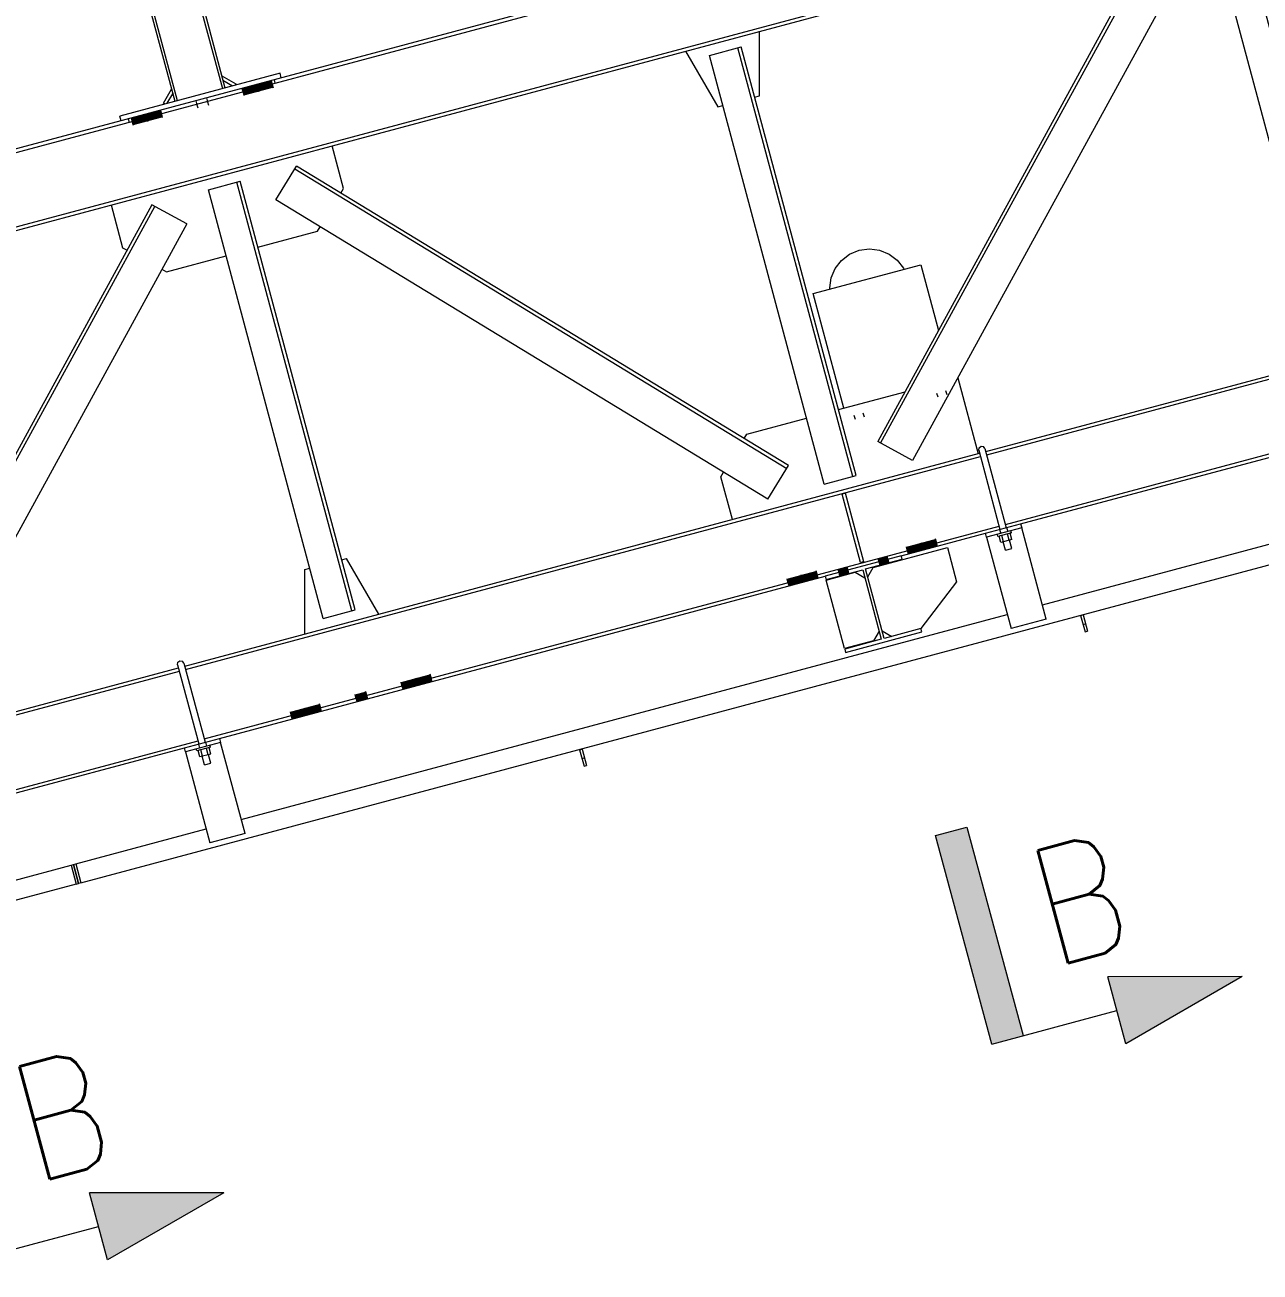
# Model space of a CAD drawing. Header units: millimetres. Extents: x -753 to 90, y 56274 to 56868.
# Drawn here: x -593.77 to -546.14, y 56638.19 to 56686.3 of the extents above; entities that cross this region are included whole.
import ezdxf

# ---------------------------------------------------------------- set-up
doc = ezdxf.new("R2010")
doc.units = ezdxf.units.MM
doc.linetypes.add('XKITLINE00', pattern=[0])
doc.linetypes.add('XKITLINE02', pattern=[4, 2, -2])
for name, color, linetype, lineweight in [('Corte', 7, 'Continuous', 0), ('Parafuso', 3, 'Continuous', 0), ('Peça', 2, 'Continuous', 0)]:
    doc.layers.add(name, color=color, linetype=linetype, lineweight=lineweight)
doc.styles.add('ROMANS', font='romans__.ttf')

# ---------------------------------------------------------------- blocks, each defined once
blk = doc.blocks.new('*A383')
at = {"layer": 'Parafuso', "color": 7, "linetype": 'XKITLINE02', "lineweight": 0}
for p, q in [((-558.561, 56671.933), (-558.603, 56672.087)), ((-558.213, 56672.026), (-558.255, 56672.181)), ((-561.749, 56671.079), (-561.79, 56671.233)), ((-561.401, 56671.172), (-561.442, 56671.326))]:
    blk.add_line(p, q, dxfattribs=at)
blk = doc.blocks.new('*A384')
at = {"layer": 'Parafuso', "color": 7, "linetype": 'XKITLINE02', "lineweight": 0}
for p, q in [((-558.561, 56671.933), (-558.603, 56672.087)), ((-558.213, 56672.026), (-558.255, 56672.181)), ((-561.749, 56671.079), (-561.79, 56671.233)), ((-561.401, 56671.172), (-561.442, 56671.326))]:
    blk.add_line(p, q, dxfattribs=at)
blk = doc.blocks.new('*A392')
at = {"layer": 'Peça', "color": 1, "linetype": 'XKITLINE00', "lineweight": 0}
for p, q in [((-561.97, 56677.455), (-561.603, 56677.606)), ((-561.603, 56677.606), (-561.21, 56677.659)), ((-561.21, 56677.659), (-560.817, 56677.609)), ((-560.817, 56677.609), (-560.452, 56677.461)), ((-562.528, 56676.905), (-562.285, 56677.216)), ((-562.285, 56677.216), (-561.97, 56677.455)), ((-560.452, 56677.461), (-560.138, 56677.224)), ((-560.138, 56677.224), (-559.898, 56676.915)), ((-562.681, 56676.543), (-562.528, 56676.905)), ((-559.898, 56676.915), (-559.88, 56676.872)), ((-562.734, 56676.155), (-562.681, 56676.543)), ((-562.728, 56676.109), (-562.734, 56676.155))]:
    blk.add_line(p, q, dxfattribs=at)
blk = doc.blocks.new('*A393')
at = {"layer": 'Peça', "color": 1, "linetype": 'XKITLINE00', "lineweight": 0}
for p, q in [((-563.381, 56675.934), (-559.228, 56677.047)), ((-559.228, 56677.047), (-558.546, 56674.505)), ((-562.198, 56671.517), (-563.381, 56675.934))]:
    blk.add_line(p, q, dxfattribs=at)
blk = doc.blocks.new('*A508')
at = {"layer": 'Peça', "color": 1, "linetype": 'XKITLINE00', "lineweight": 0}
for p, q in [((-561.06, 56665.37), (-558.199, 56666.137)), ((-558.199, 56666.137), (-557.844, 56664.812)), ((-561.272, 56665.003), (-561.06, 56665.37)), ((-557.844, 56664.812), (-559.224, 56663.009)), ((-560.714, 56662.921), (-560.347, 56662.708))]:
    blk.add_line(p, q, dxfattribs=at)
blk = doc.blocks.new('*A546')
at = {"layer": 'Peça', "color": 1, "linetype": 'XKITLINE00', "lineweight": 0}
for p, q in [((-562.132, 56668.23), (-562.253, 56668.198)), ((-561.545, 56665.555), (-562.253, 56668.198)), ((-561.424, 56665.588), (-562.132, 56668.23)), ((-561.424, 56665.588), (-561.545, 56665.555))]:
    blk.add_line(p, q, dxfattribs=at)
blk = doc.blocks.new('*A549')
at = {"layer": 'Peça', "color": 1, "linetype": 'XKITLINE00', "lineweight": 0}
for p, q in [((-562.874, 56664.885), (-561.752, 56665.185)), ((-561.752, 56665.185), (-561.384, 56664.973)), ((-562.166, 56662.242), (-562.874, 56664.885)), ((-560.831, 56662.91), (-561.044, 56662.542)), ((-561.044, 56662.542), (-562.166, 56662.242))]:
    blk.add_line(p, q, dxfattribs=at)
blk = doc.blocks.new('*A550')
at = {"layer": 'Parafuso'}
for points in [[(-560.533, 56665.806), (-560.498, 56665.678), (-560.846, 56665.585), (-560.88, 56665.712)], [(-560.533, 56665.806), (-560.498, 56665.678), (-560.846, 56665.585), (-560.88, 56665.712)], [(-560.498, 56665.678), (-560.464, 56665.551), (-560.812, 56665.458), (-560.846, 56665.585)], [(-560.498, 56665.678), (-560.464, 56665.551), (-560.812, 56665.458), (-560.846, 56665.585)], [(-562.078, 56665.392), (-562.044, 56665.264), (-562.392, 56665.171), (-562.426, 56665.298)], [(-562.078, 56665.392), (-562.044, 56665.264), (-562.392, 56665.171), (-562.426, 56665.298)], [(-562.044, 56665.264), (-562.01, 56665.137), (-562.358, 56665.044), (-562.392, 56665.171)], [(-562.044, 56665.264), (-562.01, 56665.137), (-562.358, 56665.044), (-562.392, 56665.171)]]:
    blk.add_hatch(color=7, dxfattribs=at).paths.add_polyline_path(points, flags=17)
at = {"layer": 'Parafuso', "color": 7, "linetype": 'XKITLINE00', "lineweight": 0}
for p, q in [((-560.88, 56665.712), (-560.846, 56665.585)), ((-560.88, 56665.712), (-560.846, 56665.585)), ((-560.846, 56665.585), (-560.812, 56665.458)), ((-560.846, 56665.585), (-560.812, 56665.458)), ((-560.533, 56665.806), (-560.498, 56665.678)), ((-560.533, 56665.806), (-560.498, 56665.678)), ((-560.498, 56665.678), (-560.464, 56665.551)), ((-560.498, 56665.678), (-560.464, 56665.551)), ((-562.426, 56665.298), (-562.392, 56665.171)), ((-562.426, 56665.298), (-562.392, 56665.171)), ((-562.392, 56665.171), (-562.358, 56665.044)), ((-562.392, 56665.171), (-562.358, 56665.044)), ((-562.078, 56665.392), (-562.044, 56665.264)), ((-562.078, 56665.392), (-562.044, 56665.264)), ((-562.044, 56665.264), (-562.01, 56665.137)), ((-562.044, 56665.264), (-562.01, 56665.137))]:
    blk.add_line(p, q, dxfattribs=at)
blk = doc.blocks.new('*A551')
at = {"layer": 'Parafuso'}
for points in [[(-560.533, 56665.806), (-560.498, 56665.678), (-560.846, 56665.585), (-560.88, 56665.712)], [(-560.533, 56665.806), (-560.498, 56665.678), (-560.846, 56665.585), (-560.88, 56665.712)], [(-560.498, 56665.678), (-560.464, 56665.551), (-560.812, 56665.458), (-560.846, 56665.585)], [(-560.498, 56665.678), (-560.464, 56665.551), (-560.812, 56665.458), (-560.846, 56665.585)], [(-562.078, 56665.392), (-562.044, 56665.264), (-562.392, 56665.171), (-562.426, 56665.298)], [(-562.078, 56665.392), (-562.044, 56665.264), (-562.392, 56665.171), (-562.426, 56665.298)], [(-562.044, 56665.264), (-562.01, 56665.137), (-562.358, 56665.044), (-562.392, 56665.171)], [(-562.044, 56665.264), (-562.01, 56665.137), (-562.358, 56665.044), (-562.392, 56665.171)]]:
    blk.add_hatch(color=7, dxfattribs=at).paths.add_polyline_path(points, flags=17)
at = {"layer": 'Parafuso', "color": 7, "linetype": 'XKITLINE00', "lineweight": 0}
for p, q in [((-560.88, 56665.712), (-560.846, 56665.585)), ((-560.88, 56665.712), (-560.846, 56665.585)), ((-560.846, 56665.585), (-560.812, 56665.458)), ((-560.846, 56665.585), (-560.812, 56665.458)), ((-560.533, 56665.806), (-560.498, 56665.678)), ((-560.533, 56665.806), (-560.498, 56665.678)), ((-560.498, 56665.678), (-560.464, 56665.551)), ((-560.498, 56665.678), (-560.464, 56665.551)), ((-562.426, 56665.298), (-562.392, 56665.171)), ((-562.426, 56665.298), (-562.392, 56665.171)), ((-562.392, 56665.171), (-562.358, 56665.044)), ((-562.392, 56665.171), (-562.358, 56665.044)), ((-562.078, 56665.392), (-562.044, 56665.264)), ((-562.078, 56665.392), (-562.044, 56665.264)), ((-562.044, 56665.264), (-562.01, 56665.137)), ((-562.044, 56665.264), (-562.01, 56665.137))]:
    blk.add_line(p, q, dxfattribs=at)
blk = doc.blocks.new('*A555')
at = {"layer": 'Peça', "color": 1, "linetype": 'XKITLINE00', "lineweight": 0}
for p, q in [((-559.977, 56665.818), (-562.913, 56665.031)), ((-561.355, 56665.312), (-559.943, 56665.691)), ((-559.943, 56665.691), (-559.977, 56665.818)), ((-562.879, 56664.904), (-561.467, 56665.282)), ((-561.467, 56665.282), (-560.749, 56662.601)), ((-560.637, 56662.631), (-561.355, 56665.312)), ((-562.913, 56665.031), (-562.879, 56664.904)), ((-562.127, 56662.095), (-559.19, 56662.882)), ((-559.224, 56663.009), (-560.637, 56662.631)), ((-559.19, 56662.882), (-559.224, 56663.009)), ((-560.749, 56662.601), (-562.161, 56662.222)), ((-562.161, 56662.222), (-562.127, 56662.095))]:
    blk.add_line(p, q, dxfattribs=at)
blk = doc.blocks.new('*A625')
at = {"layer": 'Peça', "color": 1, "linetype": 'XKITLINE00', "lineweight": 0}
for p, q in [((-400.079, 56733.508), (-663.982, 56662.797)), ((-663.982, 56662.66), (-400.045, 56733.38)), ((-663.982, 56659.786), (-399.326, 56730.699)), ((-663.982, 56659.65), (-399.292, 56730.572))]:
    blk.add_line(p, q, dxfattribs=at)
blk = doc.blocks.new('*A626')
at = {"layer": 'Peça', "color": 1, "linetype": 'XKITLINE00', "lineweight": 0}
for p, q in [((-556.719, 56669.838), (-540.887, 56674.08)), ((-556.684, 56669.711), (-540.852, 56673.953)), ((-555.966, 56667.029), (-540.134, 56671.271)), ((-555.376, 56667.051), (-540.655, 56670.995)), ((-587.609, 56661.561), (-556.96, 56669.773)), ((-587.574, 56661.434), (-556.926, 56669.646)), ((-586.856, 56658.753), (-556.207, 56666.965)), ((-559.977, 56665.818), (-556.729, 56666.688)), ((-586.266, 56658.774), (-562.913, 56665.031)), ((-596.367, 56659.215), (-587.85, 56661.497)), ((-596.333, 56659.087), (-587.816, 56661.369)), ((-595.614, 56656.406), (-587.097, 56658.688)), ((-595.025, 56656.427), (-587.619, 56658.412))]:
    blk.add_line(p, q, dxfattribs=at)
blk = doc.blocks.new('*A714')
at = {"layer": 'Peça', "color": 1, "linetype": 'XKITLINE00', "lineweight": 0}
for p, q in [((-594.187, 56653.299), (-591.992, 56653.887)), ((-591.992, 56653.887), (-591.795, 56653.151)), ((-591.795, 56653.151), (-647.639, 56638.189)), ((-624.065, 56645.294), (-595.539, 56652.937)), ((-639.543, 56641.147), (-625.418, 56644.931)), ((-643.384, 56640.118), (-641.803, 56640.541)), ((-644.993, 56639.687), (-644.736, 56639.755))]:
    blk.add_line(p, q, dxfattribs=at)
blk = doc.blocks.new('*A727')
at = {"layer": 'Peça', "color": 1, "linetype": 'XKITLINE00', "lineweight": 0}
for p, q in [((-586.698, 56679.943), (-585.471, 56680.272)), ((-581.163, 56663.703), (-585.594, 56680.239)), ((-581.041, 56663.735), (-585.471, 56680.272)), ((-582.267, 56663.407), (-586.698, 56679.943)), ((-582.267, 56663.407), (-581.041, 56663.735))]:
    blk.add_line(p, q, dxfattribs=at)
blk = doc.blocks.new('*A728')
at = {"layer": 'Peça', "color": 1, "linetype": 'XKITLINE00', "lineweight": 0}
for p, q in [((-567.38, 56685.12), (-566.153, 56685.448)), ((-561.845, 56668.879), (-566.276, 56685.415)), ((-561.722, 56668.912), (-566.153, 56685.448)), ((-562.949, 56668.583), (-567.38, 56685.12)), ((-562.949, 56668.583), (-561.722, 56668.912))]:
    blk.add_line(p, q, dxfattribs=at)
blk = doc.blocks.new('*A729')
at = {"layer": 'Peça', "color": 1, "linetype": 'XKITLINE00', "lineweight": 0}
for p, q in [((-548.061, 56690.296), (-546.834, 56690.625)), ((-542.403, 56674.088), (-546.834, 56690.625)), ((-543.63, 56673.759), (-548.061, 56690.296)), ((-542.526, 56674.055), (-546.957, 56690.592)), ((-543.63, 56673.759), (-542.403, 56674.088))]:
    blk.add_line(p, q, dxfattribs=at)
blk = doc.blocks.new('*A730')
at = {"layer": 'Peça', "color": 1, "linetype": 'XKITLINE00', "lineweight": 0}
for p, q in [((-584.091, 56679.553), (-583.298, 56680.854)), ((-583.364, 56680.746), (-564.396, 56669.194)), ((-564.33, 56669.302), (-583.298, 56680.854)), ((-565.122, 56668.001), (-584.091, 56679.553)), ((-565.122, 56668.001), (-564.33, 56669.302))]:
    blk.add_line(p, q, dxfattribs=at)
blk = doc.blocks.new('*A731')
at = {"layer": 'Peça', "color": 1, "linetype": 'XKITLINE00', "lineweight": 0}
for p, q in [((-550.235, 56689.714), (-560.886, 56670.225)), ((-560.774, 56670.164), (-550.123, 56689.653)), ((-548.897, 56688.983), (-550.235, 56689.714)), ((-548.897, 56688.983), (-559.548, 56669.494)), ((-559.548, 56669.494), (-560.886, 56670.225))]:
    blk.add_line(p, q, dxfattribs=at)
blk = doc.blocks.new('*A740')
at = {"layer": 'Peça', "color": 1, "linetype": 'XKITLINE00', "lineweight": 0}
for p, q in [((-588.872, 56679.361), (-599.523, 56659.872)), ((-599.411, 56659.812), (-588.76, 56679.3)), ((-587.534, 56678.63), (-588.872, 56679.361)), ((-587.534, 56678.63), (-598.185, 56659.142)), ((-598.185, 56659.142), (-599.523, 56659.872))]:
    blk.add_line(p, q, dxfattribs=at)
blk = doc.blocks.new('*A744')
at = {"layer": 'Peça', "color": 1, "linetype": 'XKITLINE00', "lineweight": 0}
for p, q in [((-586.183, 56684.337), (-585.641, 56684.024)), ((-586.136, 56684.163), (-585.768, 56683.951)), ((-585.641, 56684.024), (-585.667, 56683.978)), ((-588.427, 56683.277), (-588.114, 56683.819)), ((-588.28, 56683.278), (-588.068, 56683.645)), ((-588.381, 56683.25), (-588.427, 56683.277))]:
    blk.add_line(p, q, dxfattribs=at)
blk = doc.blocks.new('*A746')
at = {"layer": 'Peça', "color": 1, "linetype": 'XKITLINE00', "lineweight": 0}
for p, q in [((-583.933, 56684.442), (-590.115, 56682.786)), ((-583.884, 56684.259), (-583.933, 56684.442)), ((-590.066, 56682.602), (-590.115, 56682.786))]:
    blk.add_line(p, q, dxfattribs=at)
blk = doc.blocks.new('*A757')
at = {"layer": 'Peça', "color": 1, "linetype": 'XKITLINE00', "lineweight": 0}
for p, q in [((-589.854, 56698.039), (-589.951, 56698.013)), ((-589.951, 56698.013), (-586.155, 56683.847)), ((-589.854, 56698.039), (-586.058, 56683.873)), ((-591.786, 56697.521), (-591.689, 56697.547)), ((-591.786, 56697.521), (-587.99, 56683.355)), ((-591.689, 56697.547), (-587.894, 56683.381)), ((-591.561, 56697.069), (-589.822, 56697.535))]:
    blk.add_line(p, q, dxfattribs=at)
blk = doc.blocks.new('*A759')
at = {"layer": 'Parafuso', "color": 7, "linetype": 'XKITLINE02', "lineweight": 0}
for p, q in [((-584.57, 56684.075), (-584.536, 56683.947)), ((-584.164, 56684.184), (-584.13, 56684.056)), ((-589.786, 56682.677), (-589.752, 56682.55)), ((-589.38, 56682.786), (-589.346, 56682.659))]:
    blk.add_line(p, q, dxfattribs=at)
blk = doc.blocks.new('*A760')
at = {"layer": 'Parafuso', "color": 7, "linetype": 'XKITLINE02', "lineweight": 0}
for p, q in [((-584.57, 56684.075), (-584.536, 56683.947)), ((-584.164, 56684.184), (-584.13, 56684.056)), ((-589.786, 56682.677), (-589.752, 56682.55)), ((-589.38, 56682.786), (-589.346, 56682.659))]:
    blk.add_line(p, q, dxfattribs=at)
blk = doc.blocks.new('*A835')
at = {"layer": 'Peça', "color": 1, "linetype": 'XKITLINE00', "lineweight": 0}
for p, q in [((-538.465, 56668.23), (-534.037, 56669.416)), ((-534.037, 56669.416), (-533.839, 56668.68)), ((-591.611, 56653.201), (-533.839, 56668.68)), ((-554.538, 56663.923), (-539.817, 56667.867)), ((-585.428, 56655.646), (-555.891, 56663.561)), ((-591.808, 56653.937), (-586.781, 56655.284)), ((-591.808, 56653.937), (-591.611, 56653.201))]:
    blk.add_line(p, q, dxfattribs=at)
blk = doc.blocks.new('*A850')
at = {"layer": 'Parafuso'}
for points in [[(-584.861, 56683.997), (-584.819, 56683.843), (-585.36, 56683.698), (-585.401, 56683.852)], [(-584.279, 56684.153), (-584.238, 56683.998), (-584.778, 56683.853), (-584.82, 56684.008)], [(-584.238, 56683.998), (-584.205, 56683.876), (-584.746, 56683.731), (-584.778, 56683.853)], [(-584.819, 56683.843), (-584.786, 56683.72), (-585.327, 56683.575), (-585.36, 56683.698)]]:
    blk.add_hatch(color=7, dxfattribs=at).paths.add_polyline_path(points, flags=17)
at = {"layer": 'Parafuso', "color": 7, "linetype": 'XKITLINE00', "lineweight": 0}
for p, q in [((-584.861, 56683.997), (-584.819, 56683.843)), ((-584.82, 56684.008), (-584.778, 56683.853)), ((-584.279, 56684.153), (-584.238, 56683.998)), ((-584.238, 56683.998), (-584.205, 56683.876)), ((-585.401, 56683.852), (-585.36, 56683.698)), ((-585.36, 56683.698), (-585.327, 56683.575)), ((-584.819, 56683.843), (-584.786, 56683.72)), ((-584.778, 56683.853), (-584.746, 56683.731))]:
    blk.add_line(p, q, dxfattribs=at)
blk = doc.blocks.new('*A851')
at = {"layer": 'Parafuso'}
for points in [[(-589.048, 56682.709), (-589.09, 56682.864), (-588.549, 56683.009), (-588.508, 56682.854)], [(-589.63, 56682.554), (-589.671, 56682.708), (-589.13, 56682.853), (-589.089, 56682.698)], [(-589.597, 56682.431), (-589.63, 56682.554), (-589.089, 56682.698), (-589.056, 56682.576)], [(-589.015, 56682.587), (-589.048, 56682.709), (-588.508, 56682.854), (-588.475, 56682.732)]]:
    blk.add_hatch(color=7, dxfattribs=at).paths.add_polyline_path(points, flags=17)
at = {"layer": 'Parafuso', "color": 7, "linetype": 'XKITLINE00', "lineweight": 0}
for p, q in [((-588.549, 56683.009), (-588.508, 56682.854)), ((-589.671, 56682.708), (-589.63, 56682.554)), ((-589.63, 56682.554), (-589.597, 56682.431)), ((-589.13, 56682.853), (-589.089, 56682.698)), ((-589.09, 56682.864), (-589.048, 56682.709)), ((-589.089, 56682.698), (-589.056, 56682.576)), ((-589.048, 56682.709), (-589.015, 56682.587)), ((-588.508, 56682.854), (-588.475, 56682.732))]:
    blk.add_line(p, q, dxfattribs=at)
blk = doc.blocks.new('*A855')
at = {"layer": 'Parafuso'}
for points in [[(-581.008, 56660.349), (-581.041, 56660.471), (-580.635, 56660.58), (-580.602, 56660.457)], [(-581.008, 56660.349), (-581.041, 56660.471), (-580.635, 56660.58), (-580.602, 56660.457)], [(-580.966, 56660.194), (-581.008, 56660.349), (-580.602, 56660.457), (-580.561, 56660.303)], [(-580.966, 56660.194), (-581.008, 56660.349), (-580.602, 56660.457), (-580.561, 56660.303)]]:
    blk.add_hatch(color=7, dxfattribs=at).paths.add_polyline_path(points, flags=17)
at = {"layer": 'Parafuso', "color": 7, "linetype": 'XKITLINE00', "lineweight": 0}
for p, q in [((-581.008, 56660.349), (-581.041, 56660.471)), ((-581.008, 56660.349), (-581.041, 56660.471)), ((-580.966, 56660.194), (-581.008, 56660.349)), ((-580.966, 56660.194), (-581.008, 56660.349)), ((-580.602, 56660.457), (-580.635, 56660.58)), ((-580.602, 56660.457), (-580.635, 56660.58)), ((-580.561, 56660.303), (-580.602, 56660.457)), ((-580.561, 56660.303), (-580.602, 56660.457))]:
    blk.add_line(p, q, dxfattribs=at)
blk = doc.blocks.new('*A856')
at = {"layer": 'Parafuso'}
for points in [[(-581.008, 56660.349), (-581.041, 56660.471), (-580.635, 56660.58), (-580.602, 56660.457)], [(-581.008, 56660.349), (-581.041, 56660.471), (-580.635, 56660.58), (-580.602, 56660.457)], [(-580.966, 56660.194), (-581.008, 56660.349), (-580.602, 56660.457), (-580.561, 56660.303)], [(-580.966, 56660.194), (-581.008, 56660.349), (-580.602, 56660.457), (-580.561, 56660.303)]]:
    blk.add_hatch(color=7, dxfattribs=at).paths.add_polyline_path(points, flags=17)
at = {"layer": 'Parafuso', "color": 7, "linetype": 'XKITLINE00', "lineweight": 0}
for p, q in [((-581.041, 56660.471), (-581.008, 56660.349)), ((-581.041, 56660.471), (-581.008, 56660.349)), ((-581.008, 56660.349), (-580.966, 56660.194)), ((-581.008, 56660.349), (-580.966, 56660.194)), ((-580.635, 56660.58), (-580.602, 56660.457)), ((-580.635, 56660.58), (-580.602, 56660.457)), ((-580.602, 56660.457), (-580.561, 56660.303)), ((-580.602, 56660.457), (-580.561, 56660.303))]:
    blk.add_line(p, q, dxfattribs=at)
blk = doc.blocks.new('*A861')
at = {"layer": 'Parafuso'}
for points in [[(-559.239, 56666.313), (-559.206, 56666.19), (-559.747, 56666.045), (-559.779, 56666.168)], [(-559.206, 56666.19), (-559.164, 56666.036), (-559.705, 56665.891), (-559.747, 56666.045)], [(-558.657, 56666.469), (-558.624, 56666.346), (-559.165, 56666.201), (-559.198, 56666.324)], [(-558.624, 56666.346), (-558.583, 56666.192), (-559.124, 56666.047), (-559.165, 56666.201)]]:
    blk.add_hatch(color=7, dxfattribs=at).paths.add_polyline_path(points, flags=17)
at = {"layer": 'Parafuso', "color": 7, "linetype": 'XKITLINE00', "lineweight": 0}
for p, q in [((-559.747, 56666.045), (-559.779, 56666.168)), ((-559.206, 56666.19), (-559.239, 56666.313)), ((-559.164, 56666.036), (-559.206, 56666.19)), ((-559.165, 56666.201), (-559.198, 56666.324)), ((-559.124, 56666.047), (-559.165, 56666.201)), ((-558.624, 56666.346), (-558.657, 56666.469)), ((-558.583, 56666.192), (-558.624, 56666.346)), ((-559.705, 56665.891), (-559.747, 56666.045))]:
    blk.add_line(p, q, dxfattribs=at)
blk = doc.blocks.new('*A862')
at = {"layer": 'Parafuso'}
for points in [[(-578.142, 56661.248), (-578.109, 56661.125), (-578.65, 56660.98), (-578.683, 56661.103)], [(-578.723, 56661.092), (-578.69, 56660.97), (-579.231, 56660.825), (-579.264, 56660.947)], [(-578.69, 56660.97), (-578.649, 56660.815), (-579.19, 56660.67), (-579.231, 56660.825)], [(-578.109, 56661.125), (-578.068, 56660.971), (-578.608, 56660.826), (-578.65, 56660.98)]]:
    blk.add_hatch(color=7, dxfattribs=at).paths.add_polyline_path(points, flags=17)
at = {"layer": 'Parafuso', "color": 7, "linetype": 'XKITLINE00', "lineweight": 0}
for p, q in [((-578.109, 56661.125), (-578.142, 56661.248)), ((-579.231, 56660.825), (-579.264, 56660.947)), ((-579.19, 56660.67), (-579.231, 56660.825)), ((-578.69, 56660.97), (-578.723, 56661.092)), ((-578.649, 56660.815), (-578.69, 56660.97)), ((-578.65, 56660.98), (-578.683, 56661.103)), ((-578.608, 56660.826), (-578.65, 56660.98)), ((-578.068, 56660.971), (-578.109, 56661.125))]:
    blk.add_line(p, q, dxfattribs=at)
blk = doc.blocks.new('*A863')
at = {"layer": 'Parafuso'}
for points in [[(-563.767, 56664.968), (-563.8, 56665.091), (-563.259, 56665.236), (-563.226, 56665.113)], [(-563.726, 56664.814), (-563.767, 56664.968), (-563.226, 56665.113), (-563.185, 56664.958)], [(-564.349, 56664.812), (-564.381, 56664.935), (-563.841, 56665.08), (-563.808, 56664.957)], [(-564.307, 56664.658), (-564.349, 56664.812), (-563.808, 56664.957), (-563.766, 56664.803)]]:
    blk.add_hatch(color=7, dxfattribs=at).paths.add_polyline_path(points, flags=17)
at = {"layer": 'Parafuso', "color": 7, "linetype": 'XKITLINE00', "lineweight": 0}
for p, q in [((-563.226, 56665.113), (-563.259, 56665.236)), ((-563.185, 56664.958), (-563.226, 56665.113)), ((-564.349, 56664.812), (-564.381, 56664.935)), ((-564.307, 56664.658), (-564.349, 56664.812)), ((-563.808, 56664.957), (-563.841, 56665.08)), ((-563.766, 56664.803), (-563.808, 56664.957)), ((-563.767, 56664.968), (-563.8, 56665.091)), ((-563.726, 56664.814), (-563.767, 56664.968))]:
    blk.add_line(p, q, dxfattribs=at)
blk = doc.blocks.new('*A864')
at = {"layer": 'Parafuso'}
for points in [[(-583.501, 56659.681), (-583.534, 56659.803), (-582.993, 56659.948), (-582.96, 56659.825)], [(-583.46, 56659.526), (-583.501, 56659.681), (-582.96, 56659.825), (-582.919, 56659.671)], [(-582.92, 56659.836), (-582.952, 56659.959), (-582.412, 56660.104), (-582.379, 56659.981)], [(-582.878, 56659.682), (-582.92, 56659.836), (-582.379, 56659.981), (-582.337, 56659.827)]]:
    blk.add_hatch(color=7, dxfattribs=at).paths.add_polyline_path(points, flags=17)
at = {"layer": 'Parafuso', "color": 7, "linetype": 'XKITLINE00', "lineweight": 0}
for p, q in [((-583.501, 56659.681), (-583.534, 56659.803)), ((-582.96, 56659.825), (-582.993, 56659.948)), ((-582.919, 56659.671), (-582.96, 56659.825)), ((-582.92, 56659.836), (-582.952, 56659.959)), ((-582.878, 56659.682), (-582.92, 56659.836)), ((-582.379, 56659.981), (-582.412, 56660.104)), ((-582.337, 56659.827), (-582.379, 56659.981)), ((-583.46, 56659.526), (-583.501, 56659.681))]:
    blk.add_line(p, q, dxfattribs=at)
blk = doc.blocks.new('*A883')
at = {"layer": 'Peça', "color": 1, "linetype": 'XKITLINE00', "lineweight": 0}
for p, q in [((-581.558, 56665.667), (-581.365, 56665.719)), ((-580.123, 56663.567), (-581.365, 56665.719)), ((-582.978, 56665.287), (-582.785, 56665.339)), ((-582.978, 56662.802), (-582.978, 56665.287))]:
    blk.add_line(p, q, dxfattribs=at)
blk = doc.blocks.new('*A884')
at = {"layer": 'Peça', "color": 1, "linetype": 'XKITLINE00', "lineweight": 0}
for p, q in [((-565.442, 56683.568), (-565.442, 56686.053)), ((-568.297, 56685.288), (-567.055, 56683.136)), ((-565.635, 56683.516), (-565.442, 56683.568)), ((-567.055, 56683.136), (-566.862, 56683.188))]:
    blk.add_line(p, q, dxfattribs=at)
blk = doc.blocks.new('*A889')
at = {"layer": 'Peça', "color": 1, "linetype": 'XKITLINE00', "lineweight": 0}
for p, q in [((-581.486, 56679.985), (-581.928, 56681.636)), ((-581.59, 56679.814), (-581.486, 56679.985)), ((-590.449, 56679.353), (-590.006, 56677.702)), ((-584.788, 56677.722), (-582.489, 56678.338)), ((-582.489, 56678.338), (-582.382, 56678.513)), ((-590.006, 56677.702), (-589.831, 56677.606)), ((-588.314, 56676.777), (-586.015, 56677.393)), ((-588.494, 56676.875), (-588.314, 56676.777))]:
    blk.add_line(p, q, dxfattribs=at)
blk = doc.blocks.new('*A890')
at = {"layer": 'Peça', "color": 1, "linetype": 'XKITLINE00', "lineweight": 0}
for p, q in [((-557.801, 56672.691), (-557.016, 56669.759)), ((-562.405, 56671.462), (-559.833, 56672.151)), ((-565.932, 56670.517), (-563.632, 56671.133)), ((-566.038, 56670.342), (-565.932, 56670.517)), ((-566.935, 56668.87), (-566.83, 56669.041)), ((-566.492, 56667.219), (-566.935, 56668.87))]:
    blk.add_line(p, q, dxfattribs=at)
blk = doc.blocks.new('*A941')
at = {"layer": 'Parafuso', "color": 7, "linetype": 'XKITLINE02', "lineweight": 0}
for p, q in [((-587.178, 56683.376), (-587.137, 56683.222)), ((-587.178, 56683.376), (-587.137, 56683.222)), ((-586.772, 56683.485), (-586.731, 56683.33)), ((-586.772, 56683.485), (-586.731, 56683.33)), ((-587.137, 56683.222), (-587.104, 56683.099)), ((-587.137, 56683.222), (-587.104, 56683.099)), ((-586.731, 56683.33), (-586.698, 56683.208)), ((-586.731, 56683.33), (-586.698, 56683.208))]:
    blk.add_line(p, q, dxfattribs=at)
blk = doc.blocks.new('*A942')
at = {"layer": 'Parafuso', "color": 7, "linetype": 'XKITLINE02', "lineweight": 0}
for p, q in [((-587.178, 56683.376), (-587.137, 56683.222)), ((-587.178, 56683.376), (-587.137, 56683.222)), ((-586.772, 56683.485), (-586.731, 56683.33)), ((-586.772, 56683.485), (-586.731, 56683.33)), ((-587.137, 56683.222), (-587.104, 56683.099)), ((-587.137, 56683.222), (-587.104, 56683.099)), ((-586.731, 56683.33), (-586.698, 56683.208)), ((-586.731, 56683.33), (-586.698, 56683.208))]:
    blk.add_line(p, q, dxfattribs=at)
blk = doc.blocks.new('*A1032')
at = {"layer": 'Peça', "color": 1, "linetype": 'XKITLINE00', "lineweight": 0}
for p, q in [((-586.708, 56658.144), (-586.774, 56658.39)), ((-586.602, 56658.173), (-586.668, 56658.418)), ((-587.027, 56658.059), (-587.093, 56658.304)), ((-586.602, 56658.173), (-587.027, 56658.059)), ((-586.921, 56658.087), (-586.987, 56658.333))]:
    blk.add_line(p, q, dxfattribs=at)
blk = doc.blocks.new('*A1033')
at = {"layer": 'Peça', "color": 1, "linetype": 'XKITLINE00', "lineweight": 0}
for p, q in [((-587.141, 56658.291), (-587.162, 56658.369)), ((-586.62, 56658.431), (-587.141, 56658.291)), ((-586.62, 56658.431), (-586.64, 56658.508))]:
    blk.add_line(p, q, dxfattribs=at)
blk = doc.blocks.new('*A1034')
at = {"layer": 'Peça', "color": 1, "linetype": 'XKITLINE00', "lineweight": 0}
for p, q in [((-587.87, 56661.713), (-587.794, 56661.771)), ((-587.794, 56661.771), (-587.699, 56661.759)), ((-587.641, 56661.683), (-587.699, 56661.759)), ((-587.882, 56661.618), (-587.87, 56661.713)), ((-587.882, 56661.618), (-587.063, 56658.561)), ((-587.641, 56661.683), (-586.822, 56658.625)), ((-586.847, 56657.754), (-586.935, 56658.084)), ((-586.606, 56657.819), (-586.694, 56658.148)), ((-586.847, 56657.754), (-586.606, 56657.819))]:
    blk.add_line(p, q, dxfattribs=at)
blk = doc.blocks.new('*A1038')
at = {"layer": 'Peça', "color": 1, "linetype": 'XKITLINE00', "lineweight": 0}
for p, q in [((-591.9, 56653.912), (-591.808, 56653.937)), ((-591.703, 56653.176), (-591.9, 56653.912)), ((-591.611, 56653.201), (-591.703, 56653.176))]:
    blk.add_line(p, q, dxfattribs=at)
blk = doc.blocks.new('*A1040')
at = {"layer": 'Peça', "color": 1, "linetype": 'XKITLINE00', "lineweight": 0}
for p, q in [((-591.992, 56653.887), (-591.9, 56653.912)), ((-591.9, 56653.912), (-591.703, 56653.176)), ((-591.795, 56653.151), (-591.703, 56653.176))]:
    blk.add_line(p, q, dxfattribs=at)
blk = doc.blocks.new('*A1041')
at = {"layer": 'Peça', "color": 1, "linetype": 'XKITLINE00', "lineweight": 0}
for p, q in [((-572.381, 56658.34), (-572.289, 56658.365)), ((-572.293, 56658.377), (-572.289, 56658.365)), ((-572.289, 56658.365), (-572.12, 56657.733)), ((-572.384, 56658.352), (-572.381, 56658.34)), ((-572.381, 56658.34), (-572.212, 56657.708)), ((-572.29, 56657.998), (-572.198, 56658.023)), ((-572.212, 56657.708), (-572.12, 56657.733))]:
    blk.add_line(p, q, dxfattribs=at)
blk = doc.blocks.new('*A1042')
at = {"layer": 'Parafuso', "color": 7, "linetype": 'XKITLINE02', "lineweight": 0}
for p, q in [((-587.078, 56658.557), (-587.036, 56658.402)), ((-586.807, 56658.629), (-586.766, 56658.475))]:
    blk.add_line(p, q, dxfattribs=at)
blk = doc.blocks.new('*A1044')
at = {"layer": 'Parafuso', "color": 7, "linetype": 'XKITLINE02', "lineweight": 0}
for p, q in [((-587.078, 56658.557), (-587.037, 56658.402)), ((-586.807, 56658.629), (-586.766, 56658.475))]:
    blk.add_line(p, q, dxfattribs=at)
blk = doc.blocks.new('*A1046')
at = {"layer": 'Peça', "color": 1, "linetype": 'XKITLINE00', "lineweight": 0}
for p, q in [((-587.619, 56658.412), (-586.266, 56658.774)), ((-587.577, 56658.257), (-587.619, 56658.412)), ((-586.225, 56658.62), (-587.577, 56658.257)), ((-586.266, 56658.774), (-586.225, 56658.62)), ((-585.283, 56655.104), (-586.225, 56658.62)), ((-587.577, 56658.257), (-586.635, 56654.741)), ((-585.283, 56655.104), (-586.635, 56654.741))]:
    blk.add_line(p, q, dxfattribs=at)
blk = doc.blocks.new('*A1111')
at = {"layer": 'Peça', "color": 1, "linetype": 'XKITLINE00', "lineweight": 0}
for p, q in [((-556.729, 56666.688), (-555.376, 56667.051)), ((-555.376, 56667.051), (-555.335, 56666.896)), ((-556.687, 56666.534), (-556.729, 56666.688)), ((-555.335, 56666.896), (-556.687, 56666.534)), ((-554.393, 56663.38), (-555.335, 56666.896)), ((-556.687, 56666.534), (-555.745, 56663.018)), ((-554.393, 56663.38), (-555.745, 56663.018))]:
    blk.add_line(p, q, dxfattribs=at)
blk = doc.blocks.new('*A1112')
at = {"layer": 'Parafuso', "color": 7, "linetype": 'XKITLINE02', "lineweight": 0}
for p, q in [((-556.188, 56666.833), (-556.147, 56666.679)), ((-555.917, 56666.906), (-555.876, 56666.751))]:
    blk.add_line(p, q, dxfattribs=at)
blk = doc.blocks.new('*A1113')
at = {"layer": 'Parafuso', "color": 7, "linetype": 'XKITLINE02', "lineweight": 0}
for p, q in [((-556.188, 56666.833), (-556.146, 56666.679)), ((-555.917, 56666.906), (-555.876, 56666.751))]:
    blk.add_line(p, q, dxfattribs=at)
blk = doc.blocks.new('*A1159')
at = {"layer": 'Peça', "color": 1, "linetype": 'XKITLINE00', "lineweight": 0}
for p, q in [((-556.137, 56666.336), (-556.203, 56666.581)), ((-556.031, 56666.364), (-556.097, 56666.609)), ((-555.819, 56666.421), (-555.884, 56666.666)), ((-555.712, 56666.449), (-555.778, 56666.695)), ((-555.712, 56666.449), (-556.137, 56666.336))]:
    blk.add_line(p, q, dxfattribs=at)
blk = doc.blocks.new('*A1160')
at = {"layer": 'Peça', "color": 1, "linetype": 'XKITLINE00', "lineweight": 0}
for p, q in [((-556.251, 56666.568), (-556.272, 56666.645)), ((-555.73, 56666.708), (-556.251, 56666.568)), ((-555.73, 56666.708), (-555.75, 56666.785))]:
    blk.add_line(p, q, dxfattribs=at)
blk = doc.blocks.new('*A1161')
at = {"layer": 'Peça', "color": 1, "linetype": 'XKITLINE00', "lineweight": 0}
for p, q in [((-556.993, 56669.895), (-556.98, 56669.989)), ((-556.98, 56669.989), (-556.904, 56670.048)), ((-556.904, 56670.048), (-556.809, 56670.035)), ((-556.751, 56669.959), (-556.809, 56670.035)), ((-556.751, 56669.959), (-555.932, 56666.902)), ((-556.993, 56669.895), (-556.173, 56666.837)), ((-555.957, 56666.031), (-556.045, 56666.36)), ((-555.957, 56666.031), (-555.716, 56666.096)), ((-555.716, 56666.096), (-555.804, 56666.425))]:
    blk.add_line(p, q, dxfattribs=at)
blk = doc.blocks.new('*A1171')
at = {"layer": 'Peça', "color": 1, "linetype": 'XKITLINE00', "lineweight": 0}
for p, q in [((-553.066, 56663.529), (-553.063, 56663.516)), ((-553.063, 56663.516), (-552.971, 56663.541)), ((-553.063, 56663.516), (-552.893, 56662.885)), ((-552.974, 56663.553), (-552.971, 56663.541)), ((-552.971, 56663.541), (-552.801, 56662.909)), ((-552.971, 56663.174), (-552.879, 56663.199)), ((-552.893, 56662.885), (-552.801, 56662.909))]:
    blk.add_line(p, q, dxfattribs=at)
blk = doc.blocks.new('*A2175')
at = {"layer": 'Corte'}
blk.add_hatch(color=6, dxfattribs=at).paths.add_polyline_path([(-586.099, 56641.246), (-590.582, 56638.657), (-591.276, 56641.246)], flags=17)
at = {"layer": 'Corte', "color": 6, "linetype": 'XKITLINE00', "lineweight": 0}
for p, q in [((-586.099, 56641.246), (-591.276, 56641.246)), ((-590.582, 56638.657), (-591.276, 56641.246)), ((-586.099, 56641.246), (-590.582, 56638.657)), ((-595.758, 56638.657), (-590.929, 56639.951))]:
    blk.add_line(p, q, dxfattribs=at)
at = {"layer": 'Corte', "color": 4, "style": 'ROMANS', "width": 0.85}
blk.add_text('B', height=4.5, rotation=15, dxfattribs=at).set_placement((-593.443, 56641.607))
blk = doc.blocks.new('*A2186')
at = {"layer": 'Corte'}
for points in [[(-557.454, 56655.354), (-555.284, 56647.308), (-558.661, 56655.028)], [(-555.284, 56647.308), (-556.491, 56646.982), (-558.661, 56655.028)], [(-546.836, 56649.586), (-551.314, 56646.99), (-552.012, 56649.577)]]:
    blk.add_hatch(color=6, dxfattribs=at).paths.add_polyline_path(points, flags=17)
at = {"layer": 'Corte', "color": 6, "linetype": 'XKITLINE00', "lineweight": 0}
for p, q in [((-558.661, 56655.028), (-557.454, 56655.354)), ((-556.491, 56646.982), (-558.661, 56655.028)), ((-557.454, 56655.354), (-555.284, 56647.308)), ((-546.836, 56649.586), (-552.012, 56649.577)), ((-551.314, 56646.99), (-552.012, 56649.577)), ((-546.836, 56649.586), (-551.314, 56646.99)), ((-556.491, 56646.982), (-551.663, 56648.284))]:
    blk.add_line(p, q, dxfattribs=at)
at = {"layer": 'Corte', "color": 4, "style": 'ROMANS', "width": 0.85}
blk.add_text('B', height=4.5, rotation=15.0917, dxfattribs=at).set_placement((-554.18, 56649.936))

msp = doc.modelspace()

# ---------------------------------------------------------------- block references
at = {"lineweight": 0}
for name in ['*A625', '*A626', '*A757', '*A729', '*A731', '*A884', '*A728', '*A746', '*A759', '*A760', '*A744', '*A850', '*A941', '*A942', '*A851', '*A889', '*A730', '*A727', '*A740', '*A392', '*A393', '*A890', '*A383', '*A384', '*A1161', '*A835', '*A546', '*A1111', '*A1160', '*A1159', '*A1112', '*A1113', '*A508', '*A861', '*A883', '*A555', '*A550', '*A551', '*A863', '*A549', '*A1171', '*A1034', '*A862', '*A855', '*A856', '*A864', '*A1046', '*A1033', '*A1032', '*A1042', '*A1044', '*A1041', '*A714', '*A1040', '*A1038']:
    msp.add_blockref(name, (0, 0), dxfattribs=at)
at = {"layer": 'Corte', "lineweight": 0}
for name in ['*A2186', '*A2175']:
    msp.add_blockref(name, (0, 0), dxfattribs=at)

doc.saveas('drawing.dxf')
